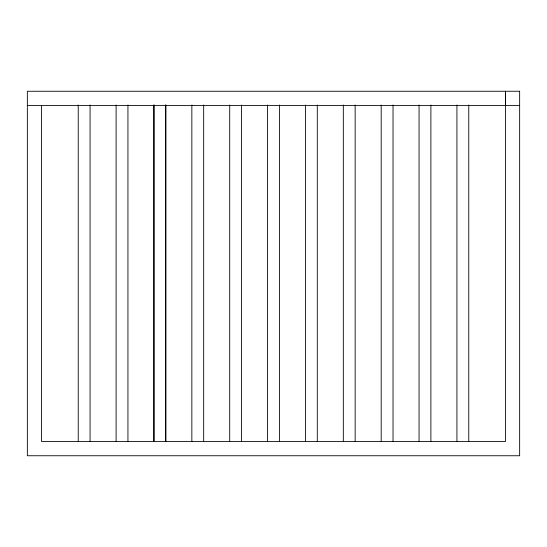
<?xml version="1.0" encoding="UTF-8"?>
<svg xmlns="http://www.w3.org/2000/svg" width="547" height="547" viewBox="0 0 547 547"><rect width="100%" height="100%" fill="white"/><g stroke="black" fill="none" stroke-linecap="round" stroke-linejoin="round"><path stroke-width="0.82" d="M27.35 105.455L519.65 105.455M505.496 105.455L505.496 91.253L505.449 441.545L41.551 441.545L41.551 105.455M468.765 104.99L468.765 441.545M456.93 104.99L456.93 441.545M430.892 104.99L430.892 441.545M419.057 104.99L419.057 441.545M393.026 104.99L393.026 441.545M381.191 104.99L381.191 441.545M355.153 104.99L355.153 441.545M343.325 104.99L343.325 441.545M317.287 104.99L317.287 441.545M305.452 104.99L305.452 441.545M279.414 104.99L279.414 441.545M267.586 104.99L267.586 441.545M241.548 104.99L241.548 441.545M229.713 104.99L229.713 441.545M203.675 104.99L203.675 441.545M191.847 104.99L191.847 441.545M165.809 104.99L165.809 441.545M165.727 104.99L165.727 441.545M153.974 104.99L153.974 441.545M153.898 104.99L153.898 441.545M127.943 104.99L127.943 441.545M116.108 104.99L116.108 441.545M90.07 104.99L90.07 441.545M78.235 104.99L78.235 441.545M519.65 91.253L27.35 91.253L27.35 455.747L519.65 455.747L519.65 91.253"/></g></svg>
